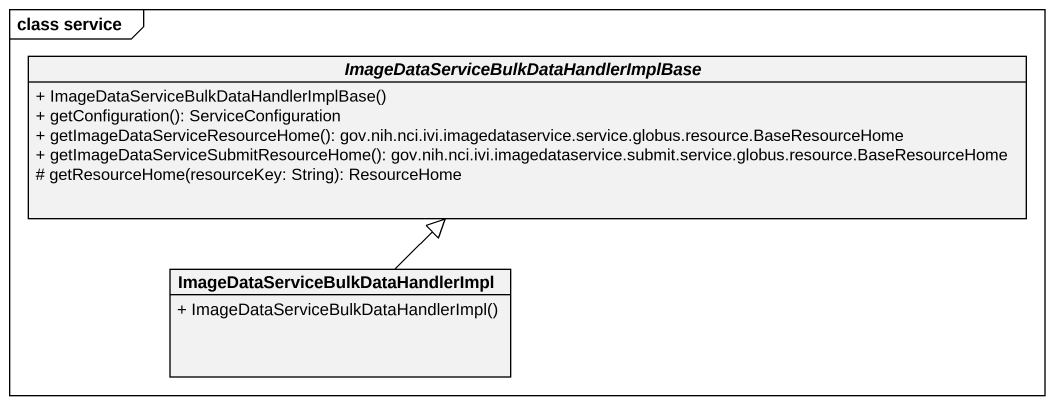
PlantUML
@startuml
mainframe class service
hide circle
hide empty members
skinparam classAttributeIconSize 0
abstract class "ImageDataServiceBulkDataHandlerImplBase" as ImageDataServiceBulkDataHand {
  + ImageDataServiceBulkDataHandlerImplBase()
  + getConfiguration(): ServiceConfiguration
  + getImageDataServiceResourceHome(): gov.nih.nci.ivi.imagedataservice.service.globus.resource.BaseResourceHome
  + getImageDataServiceSubmitResourceHome(): gov.nih.nci.ivi.imagedataservice.submit.service.globus.resource.BaseResourceHome
  # getResourceHome(resourceKey: String): ResourceHome
}
class "ImageDataServiceBulkDataHandlerImpl" as ImageDataServiceBulkDataHand_2 {
  + ImageDataServiceBulkDataHandlerImpl()
}
ImageDataServiceBulkDataHand_2 -up-|> ImageDataServiceBulkDataHand
@enduml
